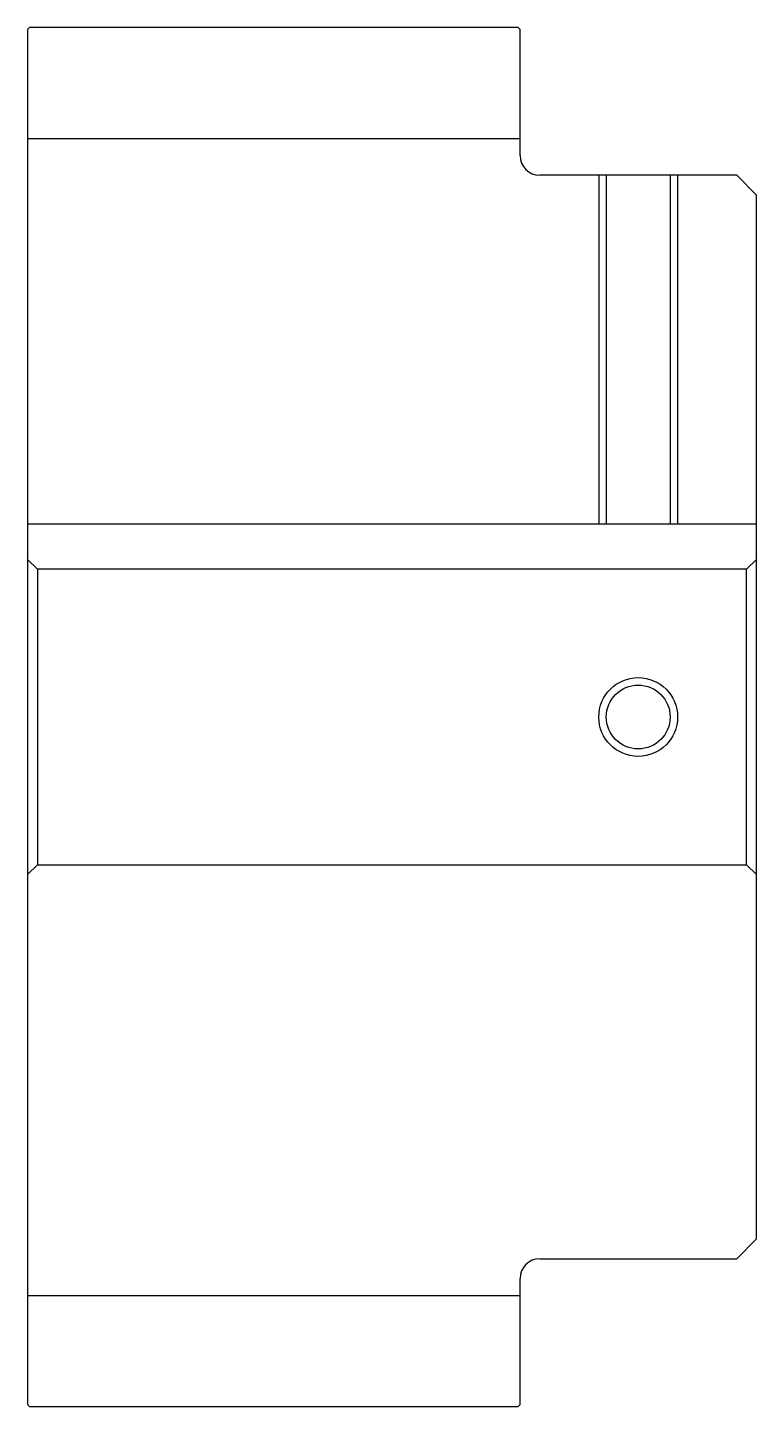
# Model space of a CAD drawing. Header units: metres. Extents: x 162 to 410, y 128 to 198.
# Drawn here: x 162 to 199, y 128 to 198 of the extents above.
import ezdxf

# ---------------------------------------------------------------- set-up
doc = ezdxf.new("R2010")
doc.units = ezdxf.units.M

msp = doc.modelspace()

# ---------------------------------------------------------------- linework, layer by layer
at = {"color": 4}
for p, q in [((162, 192.375), (187, 192.375)), ((162, 172.800003), (199, 172.800003)), ((198.5, 170.5), (199, 171)), ((162.5, 170.5), (162.5, 155.5)), ((198.5, 155.5), (199, 155)), ((162, 133.625), (187, 133.625))]:
    msp.add_line(p, q, dxfattribs=at)
for points in [[(187, 191.5), (187, 197.899994), (186.899994, 198), (162.100006, 198), (162, 197.899994), (162, 155)], [(188, 135.5), (198, 135.5), (199, 136.5), (199, 189.5), (198, 190.5), (188, 190.5)], [(191, 190.5), (191, 172.800003)], [(191.380005, 190.5), (191.380005, 172.800003)], [(194.619995, 190.5), (194.619995, 172.800003)], [(195, 190.5), (195, 172.800003)], [(162, 155), (162.5, 155.5), (198.5, 155.5), (198.5, 170.5), (162.5, 170.5), (162, 171)], [(162, 155), (162, 128.100006), (162.100006, 128), (186.899994, 128), (187, 128.100006), (187, 134.5)]]:
    msp.add_lwpolyline(points, dxfattribs=at)
at = {"color": 7}
msp.add_circle((193, 163), 2, dxfattribs=at)
at = {"color": 4}
msp.add_circle((193, 163), 1.62, dxfattribs=at)
for centre, start, end in [((188, 191.5), 180, 270), ((188, 134.5), 90, 180)]:
    msp.add_arc(centre, 1, start, end, dxfattribs=at)

doc.saveas('drawing.dxf')
